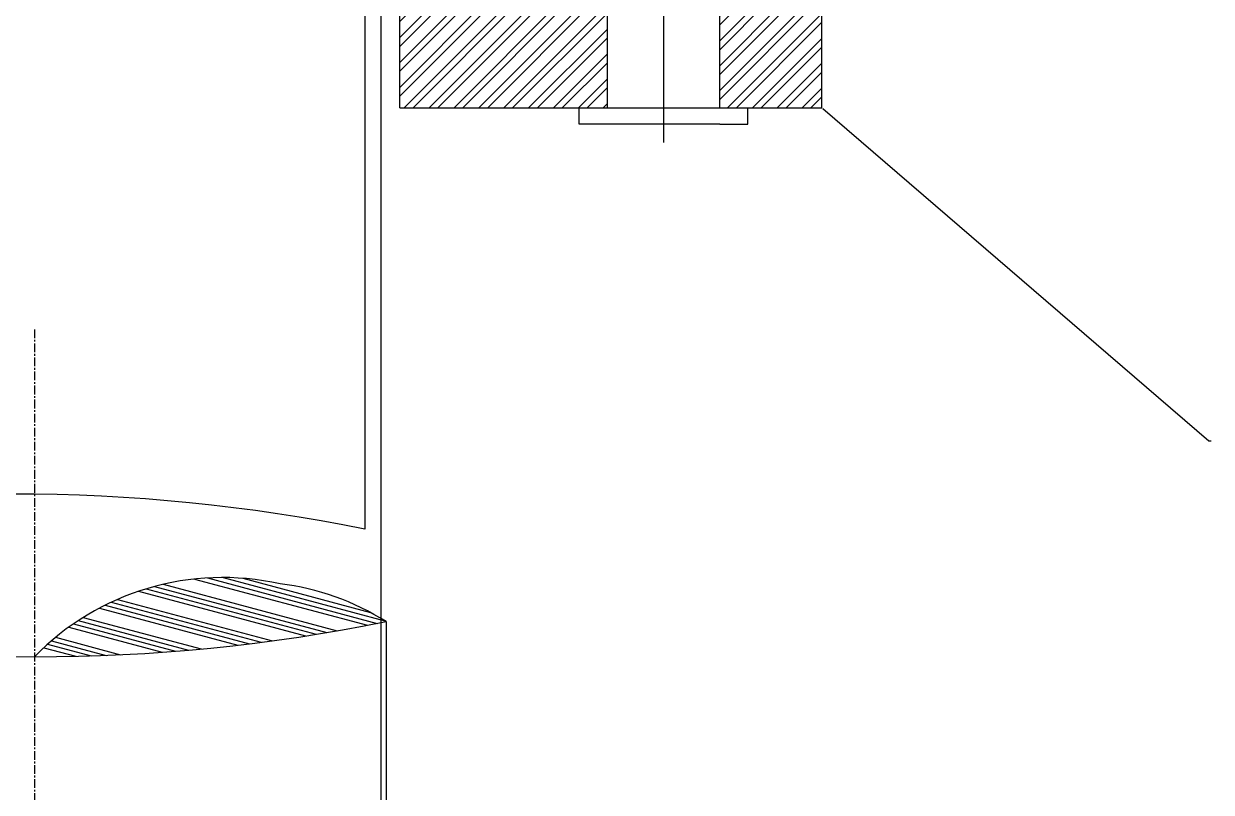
# Model space of a CAD drawing. Header units: millimetres. Extents: x 9612 to 23319, y 1863 to 14354.
# Drawn here: x 14317.1 to 14486, y 8306.2 to 8415.6 of the extents above; entities that cross this region are included whole.
import ezdxf

# ---------------------------------------------------------------- set-up
doc = ezdxf.new("R2010")
doc.units = ezdxf.units.MM
doc.header["$MEASUREMENT"] = 0
doc.linetypes.add('CENTER', pattern=[2, 1.25, -0.25, 0.25, -0.25])

msp = doc.modelspace()

# ---------------------------------------------------------------- hatches: boundary and pattern name
h = msp.add_hatch()
h.set_pattern_fill('STEEL', color=256, scale=24)
h.set_pattern_definition([(45, (13900.2342, 8221.2677), (-1.767767, 1.767767), []), (45, (13900.2342, 8222.5177), (-1.767767, 1.767767), [])])
h.paths.add_polyline_path([(14400.1012, 8418.60356), (14370.6012, 8418.60356), (14370.6012, 8403.60356), (14400.1012, 8403.60356)])
h.paths.add_polyline_path([(14430.6012, 8418.60356), (14416.1012, 8418.60356), (14416.1012, 8403.60356), (14430.6012, 8403.60356)])
h.paths.add_polyline_path([(14215.1012, 8418.60356), (14200.6012, 8418.60356), (14200.6012, 8403.60356), (14215.1012, 8403.60356)])
h.paths.add_polyline_path([(14260.6012, 8418.60356), (14231.1012, 8418.60356), (14231.1012, 8403.60356), (14260.6012, 8403.60356)])
h = msp.add_hatch()
h.set_pattern_fill('ANSI34', color=256, scale=6, angle=120)
h.set_pattern_definition([(165, (13872.524, 6998.5692), (-0.970571, -3.622222), []), (165, (13872.082, 6999.3347), (-0.970571, -3.622222), []), (165, (13871.64, 7000.1), (-0.970571, -3.622222), []), (165, (13871.198, 7000.8656), (-0.970571, -3.622222), [])])
edge = h.paths.add_edge_path()
edge.add_ellipse((14345.37263, 8299.4262), major_axis=(26.40408, 26.40408), ratio=1, start_angle=32.305395, end_angle=90.7334917)
edge.add_ellipse((14318.6327, 8577.99011), major_axis=(178.54446, 178.54446), ratio=1, start_angle=225, end_angle=236.4211863)
edge.add_ellipse((14349.41084, 8300.35253), major_axis=(25.27601, 25.27601), ratio=1, start_angle=12.4701208, end_angle=38.3045827)

# ---------------------------------------------------------------- linework, layer by layer
for p, q in [((14367.94221, 7061.05797), (14367.94221, 11654.85275)), ((14408.1012, 8443.59451), (14408.1012, 8398.64005)), ((14400.1012, 8403.60356), (14400.1012, 8439.10356)), ((14416.1012, 8403.60356), (14416.1012, 8439.10356)), ((14396.1012, 8401.25685), (14396.1012, 8403.60356)), ((14420.1012, 8401.25685), (14420.1012, 8403.60356)), ((14400.1012, 8401.25685), (14396.1012, 8401.25685)), ((14416.1012, 8401.25685), (14400.1012, 8401.25685)), ((14416.1012, 8401.25685), (14420.1012, 8401.25685)), ((14368.6327, 8330.49011), (14368.6327, 7918.49011))]:
    msp.add_line(p, q)
at = {"linetype": 'Continuous'}
for p, q in [((14365.6012, 8739.88318), (14365.6012, 8343.64421)), ((14370.6012, 8403.60356), (14370.6012, 8418.60356)), ((14430.6012, 8403.60356), (14430.6012, 8418.60356)), ((14370.6012, 8403.60356), (14430.6012, 8403.60356))]:
    msp.add_line(p, q, dxfattribs=at)
at = {"linetype": 'ByBlock', "lineweight": -2}
for p, q in [((14430.73757, 8403.48608), (14485.61558, 8356.2087)), ((14485.61558, 8356.2087), (14485.97558, 8356.2087)), ((14485.61558, 8356.2087), (14485.61558, 8356.2087))]:
    msp.add_line(p, q, dxfattribs=at)
at = {"linetype": 'CENTER'}
msp.add_line((14318.6327, 8372.07789), (14318.6327, 7893.18183), dxfattribs=at)
for centre, major_axis, start_param, end_param in [((14315.6012, 8096.14421), (178.54446, 178.54446), 0.586060858, 0.984735468), ((14345.37263, 8299.4262), (26.40408, 26.40408), 0.563835509, 1.583598173), ((14349.41084, 8300.35253), (-25.27601, 25.27601), -1.35315166, -0.90225524), ((14318.6327, 8577.99011), (-178.54446, 178.54446), 2.156857185, 2.555531795)]:
    msp.add_ellipse(centre, major_axis=major_axis, ratio=1, start_param=start_param, end_param=end_param)
msp.add_solid([(14430.71799, 8403.46335), (14430.6012, 8403.60356), (14430.75716, 8403.50881)])

doc.saveas('drawing.dxf')
